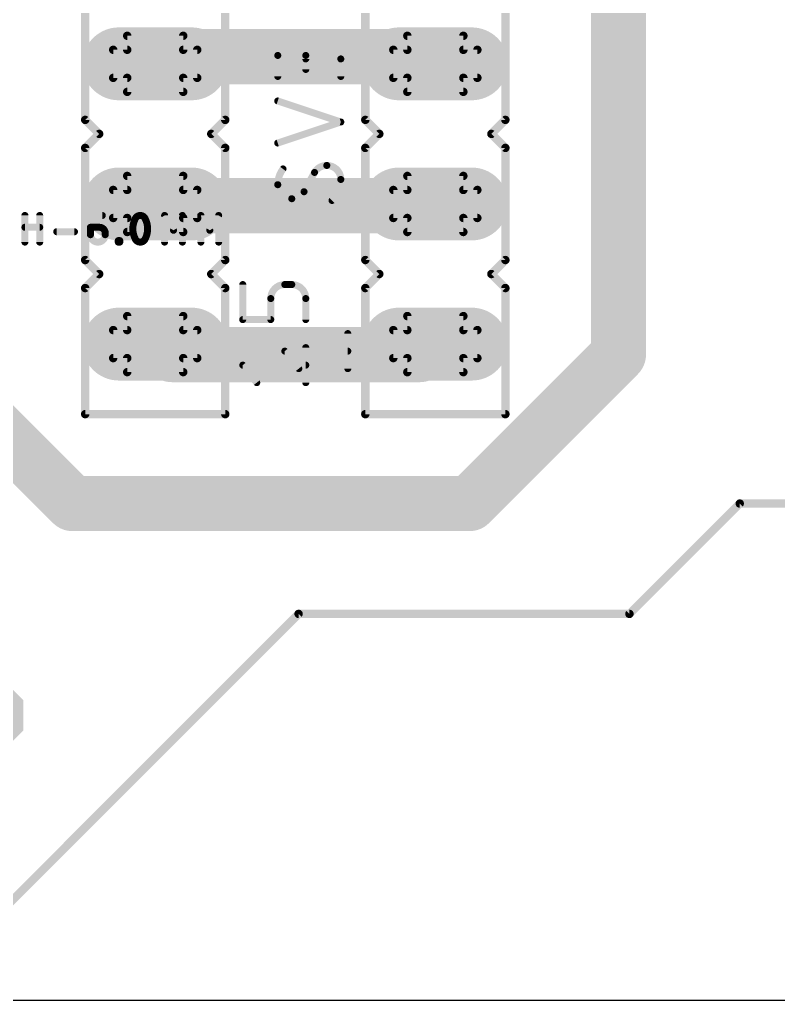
# Model space of a CAD drawing. Extents: x -1 to 132, y 0 to 67.
# Drawn here: x 26.94 to 40.7, y -0.08 to 17.77 of the extents above; entities that cross this region are included whole.
import ezdxf

# ---------------------------------------------------------------- set-up
doc = ezdxf.new("R2010")
doc.units = 0
for name, color, linetype in [('16', 132, 'CONTINUOUS'), ('17', 110, 'CONTINUOUS'), ('20', 31, 'CONTINUOUS'), ('21', 253, 'CONTINUOUS'), ('25', 253, 'CONTINUOUS'), ('27', 253, 'CONTINUOUS'), ('51', 253, 'CONTINUOUS')]:
    doc.layers.add(name, color=color, linetype=linetype)

# ---------------------------------------------------------------- blocks, each defined once
blk = doc.blocks.new('OCTAGONP')
at = {"const_width": 0.5}
blk.add_lwpolyline([(-0.25, -0.1036), (-0.25, 0.1036), (-0.1036, 0.25), (0.1036, 0.25), (0.25, 0.1036), (0.25, -0.1036), (0.1036, -0.25), (-0.1036, -0.25), (-0.25, -0.1036), (-0.25, 0.1036)], dxfattribs=at)
blk = doc.blocks.new('RECT')
blk.add_solid([(-0.5, -0.5), (0.5, -0.5), (-0.5, 0.5), (0.5, 0.5)])
blk = doc.blocks.new('LONGP100')
at = {"const_width": 1}
blk.add_lwpolyline([(-0.5, 0), (0.5, 0)], dxfattribs=at)
at = {"const_width": 0.5}
for points in [[(-0.5, 0.25, 1), (-0.5, -0.25)], [(0.5, -0.25, 1), (0.5, 0.25)]]:
    blk.add_lwpolyline(points, format="xyb", dxfattribs=at)

msp = doc.modelspace()

# ---------------------------------------------------------------- linework, layer by layer
at = {"layer": '16'}
for points, const_width in [([(37.8, 22.5), (37.8, 11.7)], 1), ([(29.7, 17.1), (29.4, 16.97)], 1), ([(34.2, 17.1), (29.7, 17.1)], 1), ([(34.2, 17.1), (34.48, 16.97)], 1), ([(27.9, 9), (22.5, 14.4)], 1), ([(29.7, 14.4), (29.4, 14.43)], 1), ([(34.2, 14.4), (29.7, 14.4)], 1), ([(34.2, 14.4), (34.48, 14.43)], 1), ([(29.7, 11.7), (29.4, 11.89)], 1), ([(34.2, 11.7), (34.48, 11.89)], 1), ([(34.2, 11.7), (29.7, 11.7)], 1), ([(37.8, 11.7), (35.1, 9)], 1), ([(35.1, 9), (27.9, 9)], 1), ([(38, 7), (40, 9)], 0.1524), ([(40, 9), (77, 9)], 0.1524), ([(25, 0), (32, 7)], 0.1524), ([(32, 7), (38, 7)], 0.1524)]:
    msp.add_lwpolyline(points, dxfattribs=dict(at, const_width=const_width))
for points, const_width in [([(29.7, 17.35, 1), (29.7, 16.85)], 0.5), ([(29.7994, 16.8706, 1), (29.6006, 17.3294)], 0.5), ([(34.3053, 17.3268, 1), (34.0947, 16.8732)], 0.5), ([(34.2, 16.85, 1), (34.2, 17.35)], 0.5), ([(29.3006, 17.1994, 1), (29.4994, 16.7406)], 0.5), ([(34.3747, 16.7432, 1), (34.5853, 17.1968)], 0.5), ([(29.4249, 14.6788, 1), (29.3751, 14.1812)], 0.5), ([(29.7, 14.65, 1), (29.7, 14.15)], 0.5), ([(29.6751, 14.1512, 1), (29.7249, 14.6488)], 0.5), ([(34.1734, 14.6486, 1), (34.2266, 14.1514)], 0.5), ([(34.2, 14.15, 1), (34.2, 14.65)], 0.5), ([(34.5066, 14.1814, 1), (34.4534, 14.6786)], 0.5), ([(29.5338, 12.1012, 1), (29.2662, 11.6788)], 0.5), ([(34.6204, 11.6831, 1), (34.3396, 12.0969)], 0.5), ([(29.7, 11.95, 1), (29.7, 11.45)], 0.5), ([(29.5662, 11.4888, 1), (29.8338, 11.9112)], 0.5), ([(34.0596, 11.9069, 1), (34.3404, 11.4931)], 0.5), ([(34.2, 11.45, 1), (34.2, 11.95)], 0.5), ([(37.9768, 11.5232, 1), (37.6232, 11.8768)], 0.5), ([(37.55, 11.7, 1), (38.05, 11.7)], 0.5), ([(27.9, 9.25, 1), (27.9, 8.75)], 0.5), ([(35.1, 8.75, 1), (35.1, 9.25)], 0.5), ([(27.7232, 8.8232, 1), (28.0768, 9.1768)], 0.5), ([(34.9232, 9.1768, 1), (35.2768, 8.8232)], 0.5), ([(40, 9.0381, 1), (40, 8.9619)], 0.0762), ([(40.0269, 8.9731, 1), (39.9731, 9.0269)], 0.0762), ([(32, 7.0381, 1), (32, 6.9619)], 0.0762), ([(32.0269, 6.9731, 1), (31.9731, 7.0269)], 0.0762), ([(37.9731, 7.0269, 1), (38.0269, 6.9731)], 0.0762), ([(38, 6.9619, 1), (38, 7.0381)], 0.0762)]:
    msp.add_lwpolyline(points, format="xyb", dxfattribs=dict(at, const_width=const_width))
at = {"layer": '20'}
msp.add_line((0, 0), (132, 0), dxfattribs=at)
at = {"layer": '21'}
for points, const_width in [([(28.13, 17.986), (28.13, 15.954)], 0.1524), ([(30.67, 15.954), (30.67, 17.986)], 0.1524), ([(33.21, 17.986), (33.21, 15.954)], 0.1524), ([(35.75, 15.954), (35.75, 17.986)], 0.1524), ([(28.13, 15.954), (28.384, 15.7)], 0.1524), ([(30.416, 15.7), (30.67, 15.954)], 0.1524), ([(33.21, 15.954), (33.464, 15.7)], 0.1524), ([(35.496, 15.7), (35.75, 15.954)], 0.1524), ([(28.384, 15.7), (28.13, 15.446)], 0.1524), ([(30.67, 15.446), (30.416, 15.7)], 0.1524), ([(33.464, 15.7), (33.21, 15.446)], 0.1524), ([(35.75, 15.446), (35.496, 15.7)], 0.1524), ([(28.13, 15.446), (28.13, 13.414)], 0.1524), ([(30.67, 13.414), (30.67, 15.446)], 0.1524), ([(33.21, 15.446), (33.21, 13.414)], 0.1524), ([(35.75, 13.414), (35.75, 15.446)], 0.1524), ([(28.13, 13.414), (28.384, 13.16)], 0.1524), ([(30.416, 13.16), (30.67, 13.414)], 0.1524), ([(33.21, 13.414), (33.464, 13.16)], 0.1524), ([(35.496, 13.16), (35.75, 13.414)], 0.1524), ([(28.384, 13.16), (28.13, 12.906)], 0.1524), ([(30.67, 12.906), (30.416, 13.16)], 0.1524), ([(33.464, 13.16), (33.21, 12.906)], 0.1524), ([(35.75, 12.906), (35.496, 13.16)], 0.1524), ([(30.9875, 12.3345), (30.9875, 12.9695)], 0.127), ([(31.8765, 12.9695), (31.7495, 12.9695)], 0.127), ([(28.13, 12.906), (28.13, 10.62)], 0.1524), ([(30.67, 10.62), (30.67, 12.906)], 0.1524), ([(33.21, 12.906), (33.21, 10.62)], 0.1524), ([(35.75, 10.62), (35.75, 12.906)], 0.1524), ([(31.4955, 12.7155), (31.4955, 12.3345)], 0.127), ([(32.1305, 12.3345), (32.1305, 12.7155)], 0.127), ([(31.4955, 12.3345), (30.9875, 12.3345)], 0.127), ([(32.8925, 11.4455), (32.8925, 12.0805)], 0.127), ([(32.0035, 11.4455), (31.7495, 11.763)], 0.127), ([(31.7495, 11.763), (32.8925, 11.763)], 0.127), ([(32.1305, 11.1915), (32.1305, 11.8265)], 0.127), ([(31.2415, 11.1915), (30.9875, 11.509)], 0.127), ([(30.9875, 11.509), (32.1305, 11.509)], 0.127), ([(28.13, 10.62), (30.67, 10.62)], 0.1524), ([(33.21, 10.62), (35.75, 10.62)], 0.1524)]:
    msp.add_lwpolyline(points, dxfattribs=dict(at, const_width=const_width))
for points, const_width in [([(28.0919, 15.954, 1), (28.1681, 15.954)], 0.0762), ([(28.1569, 15.9809, 1), (28.1031, 15.9271)], 0.0762), ([(30.6319, 15.954, 1), (30.7081, 15.954)], 0.0762), ([(30.6969, 15.9271, 1), (30.6431, 15.9809)], 0.0762), ([(33.1719, 15.954, 1), (33.2481, 15.954)], 0.0762), ([(33.2369, 15.9809, 1), (33.1831, 15.9271)], 0.0762), ([(35.7119, 15.954, 1), (35.7881, 15.954)], 0.0762), ([(35.7769, 15.9271, 1), (35.7231, 15.9809)], 0.0762), ([(28.4109, 15.6731, 1), (28.3571, 15.7269)], 0.0762), ([(28.3571, 15.6731, 1), (28.4109, 15.7269)], 0.0762), ([(30.4429, 15.7269, 1), (30.3891, 15.6731)], 0.0762), ([(30.3891, 15.7269, 1), (30.4429, 15.6731)], 0.0762), ([(33.4909, 15.6731, 1), (33.4371, 15.7269)], 0.0762), ([(33.4371, 15.6731, 1), (33.4909, 15.7269)], 0.0762), ([(35.5229, 15.7269, 1), (35.4691, 15.6731)], 0.0762), ([(35.4691, 15.7269, 1), (35.5229, 15.6731)], 0.0762), ([(28.1681, 15.446, 1), (28.0919, 15.446)], 0.0762), ([(28.1031, 15.4729, 1), (28.1569, 15.4191)], 0.0762), ([(30.7081, 15.446, 1), (30.6319, 15.446)], 0.0762), ([(30.6431, 15.4191, 1), (30.6969, 15.4729)], 0.0762), ([(33.2481, 15.446, 1), (33.1719, 15.446)], 0.0762), ([(33.1831, 15.4729, 1), (33.2369, 15.4191)], 0.0762), ([(35.7881, 15.446, 1), (35.7119, 15.446)], 0.0762), ([(35.7231, 15.4191, 1), (35.7769, 15.4729)], 0.0762), ([(28.0919, 13.414, 1), (28.1681, 13.414)], 0.0762), ([(28.1569, 13.4409, 1), (28.1031, 13.3871)], 0.0762), ([(30.6319, 13.414, 1), (30.7081, 13.414)], 0.0762), ([(30.6969, 13.3871, 1), (30.6431, 13.4409)], 0.0762), ([(33.1719, 13.414, 1), (33.2481, 13.414)], 0.0762), ([(33.2369, 13.4409, 1), (33.1831, 13.3871)], 0.0762), ([(35.7119, 13.414, 1), (35.7881, 13.414)], 0.0762), ([(35.7769, 13.3871, 1), (35.7231, 13.4409)], 0.0762), ([(28.4109, 13.1331, 1), (28.3571, 13.1869)], 0.0762), ([(28.3571, 13.1331, 1), (28.4109, 13.1869)], 0.0762), ([(30.4429, 13.1869, 1), (30.3891, 13.1331)], 0.0762), ([(30.3891, 13.1869, 1), (30.4429, 13.1331)], 0.0762), ([(33.4909, 13.1331, 1), (33.4371, 13.1869)], 0.0762), ([(33.4371, 13.1331, 1), (33.4909, 13.1869)], 0.0762), ([(35.5229, 13.1869, 1), (35.4691, 13.1331)], 0.0762), ([(35.4691, 13.1869, 1), (35.5229, 13.1331)], 0.0762), ([(31.0192, 12.9695, 1), (30.9558, 12.9695)], 0.0635), ([(31.7495, 12.9695, 0.4142), (31.4955, 12.7155)], 0.127), ([(31.7495, 13.0013, 1), (31.7495, 12.9377)], 0.0635), ([(31.7495, 12.9377, 1), (31.7495, 13.0013)], 0.0635), ([(31.8765, 13.0013, 1), (31.8765, 12.9377)], 0.0635), ([(32.1305, 12.7155, 0.4142), (31.8765, 12.9695)], 0.127), ([(31.8765, 12.9377, 1), (31.8765, 13.0013)], 0.0635), ([(28.1681, 12.906, 1), (28.0919, 12.906)], 0.0762), ([(28.1031, 12.9329, 1), (28.1569, 12.8791)], 0.0762), ([(30.7081, 12.906, 1), (30.6319, 12.906)], 0.0762), ([(30.6431, 12.8791, 1), (30.6969, 12.9329)], 0.0762), ([(33.2481, 12.906, 1), (33.1719, 12.906)], 0.0762), ([(33.1831, 12.9329, 1), (33.2369, 12.8791)], 0.0762), ([(35.7881, 12.906, 1), (35.7119, 12.906)], 0.0762), ([(35.7231, 12.8791, 1), (35.7769, 12.9329)], 0.0762), ([(31.5272, 12.7155, 1), (31.4638, 12.7155)], 0.0635), ([(31.4638, 12.7155, 1), (31.5272, 12.7155)], 0.0635), ([(32.1623, 12.7155, 1), (32.0988, 12.7155)], 0.0635), ([(32.0988, 12.7155, 1), (32.1623, 12.7155)], 0.0635), ([(30.9875, 12.3663, 1), (30.9875, 12.3027)], 0.0635), ([(30.9558, 12.3345, 1), (31.0192, 12.3345)], 0.0635), ([(31.4638, 12.3345, 1), (31.5272, 12.3345)], 0.0635), ([(31.4955, 12.3027, 1), (31.4955, 12.3663)], 0.0635), ([(32.0988, 12.3345, 1), (32.1623, 12.3345)], 0.0635), ([(32.9243, 12.0805, 1), (32.8607, 12.0805)], 0.0635), ([(31.7495, 11.7948, 1), (31.7495, 11.7312)], 0.0635), ([(31.7743, 11.7828, 1), (31.7247, 11.7432)], 0.0635), ([(32.1623, 11.8265, 1), (32.0988, 11.8265)], 0.0635), ([(32.8925, 11.7312, 1), (32.8925, 11.7948)], 0.0635), ([(30.9875, 11.5408, 1), (30.9875, 11.4772)], 0.0635), ([(31.0123, 11.5288, 1), (30.9627, 11.4892)], 0.0635), ([(31.9787, 11.4257, 1), (32.0283, 11.4653)], 0.0635), ([(32.1305, 11.4772, 1), (32.1305, 11.5408)], 0.0635), ([(32.8607, 11.4455, 1), (32.9243, 11.4455)], 0.0635), ([(31.2167, 11.1717, 1), (31.2663, 11.2113)], 0.0635), ([(32.0988, 11.1915, 1), (32.1623, 11.1915)], 0.0635), ([(28.13, 10.6581, 1), (28.13, 10.5819)], 0.0762), ([(28.0919, 10.62, 1), (28.1681, 10.62)], 0.0762), ([(30.6319, 10.62, 1), (30.7081, 10.62)], 0.0762), ([(30.67, 10.5819, 1), (30.67, 10.6581)], 0.0762), ([(33.21, 10.6581, 1), (33.21, 10.5819)], 0.0762), ([(33.1719, 10.62, 1), (33.2481, 10.62)], 0.0762), ([(35.7119, 10.62, 1), (35.7881, 10.62)], 0.0762), ([(35.75, 10.5819, 1), (35.75, 10.6581)], 0.0762)]:
    msp.add_lwpolyline(points, format="xyb", dxfattribs=dict(at, const_width=const_width))
at = {"layer": '25'}
for points, const_width in [([(32.1305, 17.1224, 1), (31.6225, 17.1224)], 0.127), ([(32.7655, 17.0589, 1), (32.1305, 17.0589)], 0.127), ([(31.6543, 17.1224, 1), (31.5908, 17.1224)], 0.0635), ([(31.5908, 17.1224, 1), (31.6543, 17.1224)], 0.0635), ([(32.1623, 17.1224, 1), (32.0988, 17.1224)], 0.0635), ([(32.0988, 17.1224, 1), (32.1623, 17.1224)], 0.0635), ([(32.0988, 17.0589, 1), (32.1623, 17.0589)], 0.0635), ([(32.7973, 17.0589, 1), (32.7338, 17.0589)], 0.0635), ([(32.7338, 17.0589, 1), (32.7973, 17.0589)], 0.0635), ([(32.0988, 16.8684, 1), (32.1623, 16.8684)], 0.0635), ([(31.5908, 16.7414, 1), (31.6543, 16.7414)], 0.0635), ([(32.7338, 16.7414, 1), (32.7973, 16.7414)], 0.0635), ([(31.6325, 16.327, 1), (31.6125, 16.2668)], 0.0635), ([(32.7755, 15.8858, 1), (32.7555, 15.946)], 0.0635), ([(32.7555, 15.8858, 1), (32.7755, 15.946)], 0.0635), ([(31.6125, 15.565, 1), (31.6325, 15.5048)], 0.0635), ([(32.5115, 15.1285, 0.2656), (32.2893, 15.0015)], 0.127), ([(32.5115, 15.1603, 1), (32.5115, 15.0968)], 0.0635), ([(32.7655, 14.8745, 0.4142), (32.5115, 15.1285)], 0.127), ([(32.5115, 15.0968, 1), (32.5115, 15.1603)], 0.0635), ([(31.7178, 15.065, 0.1623), (31.6225, 14.7793)], 0.127), ([(31.7431, 15.0459, 1), (31.6924, 15.0841)], 0.0635), ([(32.2619, 15.0176, 1), (32.3166, 14.9854)], 0.0635), ([(32.3171, 14.9863, 1), (32.2614, 15.0167)], 0.0635), ([(31.6225, 14.7793, 0.4142), (31.8765, 14.5253)], 0.127), ([(31.6543, 14.7793, 1), (31.5908, 14.7793)], 0.0635), ([(32.6067, 14.4935, 0.2), (32.7655, 14.8745)], 0.127), ([(32.7973, 14.8745, 1), (32.7338, 14.8745)], 0.0635), ([(32.7338, 14.8745, 1), (32.7973, 14.8745)], 0.0635), ([(31.5908, 14.7792, 1), (31.6543, 14.7793)], 0.0635), ([(31.8765, 14.5253, 0.2656), (32.0988, 14.6523)], 0.127), ([(32.0709, 14.6675, 1), (32.1266, 14.637)], 0.0635), ([(32.1261, 14.6361, 1), (32.0714, 14.6684)], 0.0635), ([(31.8765, 14.557, 1), (31.8765, 14.4935)], 0.0635), ([(31.8765, 14.4935, 1), (31.8765, 14.557)], 0.0635), ([(32.5844, 14.516, 1), (32.6291, 14.471)], 0.0635)]:
    msp.add_lwpolyline(points, format="xyb", dxfattribs=dict(at, const_width=const_width))
at = {"layer": '25', "const_width": 0.127}
for points in [[(31.6225, 16.7414), (31.6225, 17.1224)], [(32.1305, 17.1224), (32.1305, 16.8684)], [(32.7655, 16.7414), (32.7655, 17.0589)], [(32.7655, 15.9159), (31.6225, 16.2969)], [(31.6225, 15.5349), (32.7655, 15.9159)], [(32.2893, 15.0015), (32.0988, 14.6523)]]:
    msp.add_lwpolyline(points, dxfattribs=at)
at = {"layer": '27', "const_width": 0.127}
for points in [[(27.0371, 13.7389), (27.0371, 14.2215)], [(27.3052, 14.2215), (27.3052, 13.7389)], [(29.5706, 13.7389), (29.5706, 14.2215)], [(29.5706, 14.2215), (29.7315, 13.9534)], [(29.7315, 13.9534), (29.8923, 14.2215)], [(29.8923, 14.2215), (29.8923, 13.7389)], [(30.229, 13.7389), (30.229, 14.2215)], [(30.229, 14.2215), (30.3898, 13.9534)], [(30.3898, 13.9534), (30.5507, 14.2215)], [(30.5507, 14.2215), (30.5507, 13.7389)], [(29.0207, 13.8461), (29.2352, 14.1143)], [(27.0371, 14.007), (27.3052, 14.007)], [(27.6138, 13.9266), (27.9355, 13.9266)], [(28.2258, 14.007), (28.3867, 14.007)], [(28.2258, 13.873), (28.2258, 14.007)], [(28.4939, 13.8998), (28.4939, 13.873)], [(28.7305, 13.7389), (28.7305, 13.7657)], [(28.7305, 13.7657), (28.7573, 13.7657)], [(28.7573, 13.7389), (28.7305, 13.7389)], [(28.7573, 13.7657), (28.7573, 13.7389)]]:
    msp.add_lwpolyline(points, dxfattribs=at)
at = {"layer": '27'}
for points, const_width in [([(27.0689, 14.2215, 1), (27.0054, 14.2215)], 0.0635), ([(27.337, 14.2215, 1), (27.2735, 14.2215)], 0.0635), ([(28.4403, 14.2215, 0.4142), (28.2258, 14.007)], 0.127), ([(28.4403, 14.1898, 1), (28.4403, 14.2532)], 0.0635), ([(29.128, 14.2215, 0.3205), (29.0341, 14.1545)], 0.127), ([(29.2218, 14.1545, 0.3205), (29.128, 14.2215)], 0.127), ([(29.128, 14.2532, 1), (29.128, 14.1898)], 0.0635), ([(29.128, 14.1898, 1), (29.128, 14.2532)], 0.0635), ([(29.6023, 14.2215, 1), (29.5388, 14.2215)], 0.0635), ([(29.5978, 14.2378, 1), (29.5434, 14.2052)], 0.0635), ([(29.9241, 14.2215, 1), (29.8606, 14.2215)], 0.0635), ([(29.9196, 14.2052, 1), (29.8651, 14.2378)], 0.0635), ([(30.2607, 14.2215, 1), (30.1972, 14.2215)], 0.0635), ([(30.2562, 14.2378, 1), (30.2017, 14.2052)], 0.0635), ([(30.5824, 14.2215, 1), (30.5189, 14.2215)], 0.0635), ([(30.5779, 14.2052, 1), (30.5235, 14.2378)], 0.0635), ([(29.0341, 14.1545, 0.1139), (28.9939, 13.9802)], 0.127), ([(29.0041, 14.1648, 1), (29.0642, 14.1442)], 0.0635), ([(29.0627, 14.1406, 1), (29.0056, 14.1684)], 0.0635), ([(29.262, 13.9802, 0.1139), (29.2218, 14.1545)], 0.127), ([(29.2503, 14.1684, 1), (29.1933, 14.1406)], 0.0635), ([(29.1918, 14.1442, 1), (29.2518, 14.1648)], 0.0635), ([(29.26, 14.0944, 1), (29.2104, 14.1341)], 0.0635), ([(27.0371, 14.0388, 1), (27.0371, 13.9753)], 0.0635), ([(27.3052, 13.9753, 1), (27.3052, 14.0388)], 0.0635), ([(27.6138, 13.9583, 1), (27.6138, 13.8948)], 0.0635), ([(27.9355, 13.8948, 1), (27.9355, 13.9583)], 0.0635), ([(28.2258, 14.0388, 1), (28.2258, 13.9753)], 0.0635), ([(28.2576, 14.007, 1), (28.1941, 14.007)], 0.0635), ([(28.1941, 14.007, 1), (28.2576, 14.007)], 0.0635), ([(28.2258, 13.873, 1), (28.4939, 13.873)], 0.127), ([(28.2576, 13.873, 1), (28.1941, 13.873)], 0.0635), ([(28.4939, 13.8998, 0.4142), (28.3867, 14.007)], 0.127), ([(28.3867, 14.0388, 1), (28.3867, 13.9753)], 0.0635), ([(28.3867, 13.9753, 1), (28.3867, 14.0388)], 0.0635), ([(28.5257, 13.8998, 1), (28.4622, 13.8998)], 0.0635), ([(28.5257, 13.873, 1), (28.4622, 13.873)], 0.0635), ([(28.4622, 13.8998, 1), (28.5257, 13.8998)], 0.0635), ([(28.9939, 13.9802, 0.1139), (29.0341, 13.8059)], 0.127), ([(29.0257, 13.9802, 1), (28.9622, 13.9802)], 0.0635), ([(28.9622, 13.9802, 1), (29.0257, 13.9802)], 0.0635), ([(29.2218, 13.8059, 0.1139), (29.262, 13.9802)], 0.127), ([(29.2938, 13.9802, 1), (29.2303, 13.9802)], 0.0635), ([(29.2303, 13.9802, 1), (29.2938, 13.9802)], 0.0635), ([(29.7042, 13.9697, 1), (29.7587, 13.9371)], 0.0635), ([(29.7042, 13.9371, 1), (29.7587, 13.9697)], 0.0635), ([(30.3626, 13.9697, 1), (30.4171, 13.9371)], 0.0635), ([(30.3626, 13.9371, 1), (30.4171, 13.9697)], 0.0635), ([(27.0054, 13.7389, 1), (27.0689, 13.7389)], 0.0635), ([(27.2735, 13.7389, 1), (27.337, 13.7389)], 0.0635), ([(28.1941, 13.873, 1), (28.2576, 13.873)], 0.0635), ([(28.4622, 13.873, 1), (28.5257, 13.873)], 0.0635), ([(28.7305, 13.7975, 1), (28.7305, 13.734)], 0.0635), ([(28.7623, 13.7657, 1), (28.6988, 13.7657)], 0.0635), ([(28.7305, 13.7707, 1), (28.7305, 13.7072)], 0.0635), ([(28.6988, 13.7389, 1), (28.7623, 13.7389)], 0.0635), ([(28.7891, 13.7657, 1), (28.7256, 13.7657)], 0.0635), ([(28.7256, 13.7389, 1), (28.7891, 13.7389)], 0.0635), ([(28.7573, 13.734, 1), (28.7573, 13.7975)], 0.0635), ([(28.7573, 13.7072, 1), (28.7573, 13.7707)], 0.0635), ([(28.9959, 13.866, 1), (29.0455, 13.8263)], 0.0635), ([(29.0341, 13.8059, 0.3205), (29.128, 13.7389)], 0.127), ([(29.0642, 13.8162, 1), (29.0041, 13.7956)], 0.0635), ([(29.0056, 13.792, 1), (29.0627, 13.8198)], 0.0635), ([(29.128, 13.7389, 0.3205), (29.2218, 13.8059)], 0.127), ([(29.128, 13.7706, 1), (29.128, 13.7072)], 0.0635), ([(29.128, 13.7072, 1), (29.128, 13.7706)], 0.0635), ([(29.1933, 13.8198, 1), (29.2503, 13.792)], 0.0635), ([(29.2518, 13.7956, 1), (29.1918, 13.8162)], 0.0635), ([(29.5388, 13.7389, 1), (29.6023, 13.7389)], 0.0635), ([(29.8606, 13.7389, 1), (29.9241, 13.7389)], 0.0635), ([(30.1972, 13.7389, 1), (30.2607, 13.7389)], 0.0635), ([(30.5189, 13.7389, 1), (30.5824, 13.7389)], 0.0635)]:
    msp.add_lwpolyline(points, format="xyb", dxfattribs=dict(at, const_width=const_width))
at = {"layer": '51', "const_width": 0.1524}
for points in [[(29.908, 17.478), (28.892, 17.478)], [(28.892, 17.478), (28.892, 17.224)], [(29.908, 17.224), (29.908, 17.478)], [(34.988, 17.478), (33.972, 17.478)], [(33.972, 17.478), (33.972, 17.224)], [(34.988, 17.224), (34.988, 17.478)], [(28.892, 17.224), (28.638, 17.224)], [(28.638, 17.224), (28.638, 16.716)], [(30.162, 17.224), (29.908, 17.224)], [(30.162, 16.716), (30.162, 17.224)], [(33.972, 17.224), (33.718, 17.224)], [(33.718, 17.224), (33.718, 16.716)], [(35.242, 17.224), (34.988, 17.224)], [(35.242, 16.716), (35.242, 17.224)], [(28.638, 16.716), (28.892, 16.716)], [(28.892, 16.716), (28.892, 16.462)], [(29.908, 16.462), (29.908, 16.716)], [(29.908, 16.716), (30.162, 16.716)], [(33.718, 16.716), (33.972, 16.716)], [(33.972, 16.716), (33.972, 16.462)], [(34.988, 16.462), (34.988, 16.716)], [(34.988, 16.716), (35.242, 16.716)], [(28.892, 16.462), (29.908, 16.462)], [(33.972, 16.462), (34.988, 16.462)], [(29.908, 14.938), (28.892, 14.938)], [(28.892, 14.938), (28.892, 14.684)], [(29.908, 14.684), (29.908, 14.938)], [(34.988, 14.938), (33.972, 14.938)], [(33.972, 14.938), (33.972, 14.684)], [(34.988, 14.684), (34.988, 14.938)], [(28.892, 14.684), (28.638, 14.684)], [(28.638, 14.684), (28.638, 14.176)], [(30.162, 14.684), (29.908, 14.684)], [(30.162, 14.176), (30.162, 14.684)], [(33.972, 14.684), (33.718, 14.684)], [(33.718, 14.684), (33.718, 14.176)], [(35.242, 14.684), (34.988, 14.684)], [(35.242, 14.176), (35.242, 14.684)], [(28.638, 14.176), (28.892, 14.176)], [(28.892, 14.176), (28.892, 13.922)], [(29.908, 13.922), (29.908, 14.176)], [(29.908, 14.176), (30.162, 14.176)], [(33.718, 14.176), (33.972, 14.176)], [(33.972, 14.176), (33.972, 13.922)], [(34.988, 13.922), (34.988, 14.176)], [(34.988, 14.176), (35.242, 14.176)], [(28.892, 13.922), (29.908, 13.922)], [(33.972, 13.922), (34.988, 13.922)], [(29.908, 12.398), (28.892, 12.398)], [(28.892, 12.398), (28.892, 12.144)], [(29.908, 12.144), (29.908, 12.398)], [(34.988, 12.398), (33.972, 12.398)], [(33.972, 12.398), (33.972, 12.144)], [(34.988, 12.144), (34.988, 12.398)], [(28.892, 12.144), (28.638, 12.144)], [(28.638, 12.144), (28.638, 11.636)], [(30.162, 12.144), (29.908, 12.144)], [(30.162, 11.636), (30.162, 12.144)], [(33.972, 12.144), (33.718, 12.144)], [(33.718, 12.144), (33.718, 11.636)], [(35.242, 12.144), (34.988, 12.144)], [(35.242, 11.636), (35.242, 12.144)], [(28.638, 11.636), (28.892, 11.636)], [(28.892, 11.636), (28.892, 11.382)], [(29.908, 11.382), (29.908, 11.636)], [(29.908, 11.636), (30.162, 11.636)], [(33.718, 11.636), (33.972, 11.636)], [(33.972, 11.636), (33.972, 11.382)], [(34.988, 11.382), (34.988, 11.636)], [(34.988, 11.636), (35.242, 11.636)], [(28.892, 11.382), (29.908, 11.382)], [(33.972, 11.382), (34.988, 11.382)]]:
    msp.add_lwpolyline(points, dxfattribs=at)
at = {"layer": '51', "const_width": 0.0762}
for points in [[(28.892, 17.5161, 1), (28.892, 17.4399)], [(28.9301, 17.478, 1), (28.8539, 17.478)], [(29.9461, 17.478, 1), (29.8699, 17.478)], [(29.908, 17.4399, 1), (29.908, 17.5161)], [(33.972, 17.5161, 1), (33.972, 17.4399)], [(34.0101, 17.478, 1), (33.9339, 17.478)], [(35.0261, 17.478, 1), (34.9499, 17.478)], [(34.988, 17.4399, 1), (34.988, 17.5161)], [(28.638, 17.2621, 1), (28.638, 17.1859)], [(28.6761, 17.224, 1), (28.5999, 17.224)], [(28.8539, 17.224, 1), (28.9301, 17.224)], [(28.892, 17.1859, 1), (28.892, 17.2621)], [(29.908, 17.2621, 1), (29.908, 17.1859)], [(29.8699, 17.224, 1), (29.9461, 17.224)], [(30.2001, 17.224, 1), (30.1239, 17.224)], [(30.162, 17.1859, 1), (30.162, 17.2621)], [(33.718, 17.2621, 1), (33.718, 17.1859)], [(33.7561, 17.224, 1), (33.6799, 17.224)], [(33.9339, 17.224, 1), (34.0101, 17.224)], [(33.972, 17.1859, 1), (33.972, 17.2621)], [(34.988, 17.2621, 1), (34.988, 17.1859)], [(34.9499, 17.224, 1), (35.0261, 17.224)], [(35.2801, 17.224, 1), (35.2039, 17.224)], [(35.242, 17.1859, 1), (35.242, 17.2621)], [(28.638, 16.7541, 1), (28.638, 16.6779)], [(28.9301, 16.716, 1), (28.8539, 16.716)], [(28.892, 16.6779, 1), (28.892, 16.7541)], [(29.9461, 16.716, 1), (29.8699, 16.716)], [(29.908, 16.7541, 1), (29.908, 16.6779)], [(30.162, 16.6779, 1), (30.162, 16.7541)], [(33.718, 16.7541, 1), (33.718, 16.6779)], [(34.0101, 16.716, 1), (33.9339, 16.716)], [(33.972, 16.6779, 1), (33.972, 16.7541)], [(35.0261, 16.716, 1), (34.9499, 16.716)], [(34.988, 16.7541, 1), (34.988, 16.6779)], [(35.242, 16.6779, 1), (35.242, 16.7541)], [(28.5999, 16.716, 1), (28.6761, 16.716)], [(30.1239, 16.716, 1), (30.2001, 16.716)], [(33.6799, 16.716, 1), (33.7561, 16.716)], [(35.2039, 16.716, 1), (35.2801, 16.716)], [(28.892, 16.5001, 1), (28.892, 16.4239)], [(28.8539, 16.462, 1), (28.9301, 16.462)], [(29.8699, 16.462, 1), (29.9461, 16.462)], [(29.908, 16.4239, 1), (29.908, 16.5001)], [(33.972, 16.5001, 1), (33.972, 16.4239)], [(33.9339, 16.462, 1), (34.0101, 16.462)], [(34.9499, 16.462, 1), (35.0261, 16.462)], [(34.988, 16.4239, 1), (34.988, 16.5001)], [(28.892, 14.9761, 1), (28.892, 14.8999)], [(28.9301, 14.938, 1), (28.8539, 14.938)], [(29.9461, 14.938, 1), (29.8699, 14.938)], [(29.908, 14.8999, 1), (29.908, 14.9761)], [(33.972, 14.9761, 1), (33.972, 14.8999)], [(34.0101, 14.938, 1), (33.9339, 14.938)], [(35.0261, 14.938, 1), (34.9499, 14.938)], [(34.988, 14.8999, 1), (34.988, 14.9761)], [(28.638, 14.7221, 1), (28.638, 14.6459)], [(28.6761, 14.684, 1), (28.5999, 14.684)], [(28.8539, 14.684, 1), (28.9301, 14.684)], [(28.892, 14.6459, 1), (28.892, 14.7221)], [(29.908, 14.7221, 1), (29.908, 14.6459)], [(29.8699, 14.684, 1), (29.9461, 14.684)], [(30.2001, 14.684, 1), (30.1239, 14.684)], [(30.162, 14.6459, 1), (30.162, 14.7221)], [(33.718, 14.7221, 1), (33.718, 14.6459)], [(33.7561, 14.684, 1), (33.6799, 14.684)], [(33.9339, 14.684, 1), (34.0101, 14.684)], [(33.972, 14.6459, 1), (33.972, 14.7221)], [(34.988, 14.7221, 1), (34.988, 14.6459)], [(34.9499, 14.684, 1), (35.0261, 14.684)], [(35.2801, 14.684, 1), (35.2039, 14.684)], [(35.242, 14.6459, 1), (35.242, 14.7221)], [(28.638, 14.2141, 1), (28.638, 14.1379)], [(28.5999, 14.176, 1), (28.6761, 14.176)], [(28.9301, 14.176, 1), (28.8539, 14.176)], [(28.892, 14.1379, 1), (28.892, 14.2141)], [(29.9461, 14.176, 1), (29.8699, 14.176)], [(29.908, 14.2141, 1), (29.908, 14.1379)], [(30.1239, 14.176, 1), (30.2001, 14.176)], [(30.162, 14.1379, 1), (30.162, 14.2141)], [(33.718, 14.2141, 1), (33.718, 14.1379)], [(33.6799, 14.176, 1), (33.7561, 14.176)], [(34.0101, 14.176, 1), (33.9339, 14.176)], [(33.972, 14.1379, 1), (33.972, 14.2141)], [(35.0261, 14.176, 1), (34.9499, 14.176)], [(34.988, 14.2141, 1), (34.988, 14.1379)], [(35.2039, 14.176, 1), (35.2801, 14.176)], [(35.242, 14.1379, 1), (35.242, 14.2141)], [(28.892, 13.9601, 1), (28.892, 13.8839)], [(28.8539, 13.922, 1), (28.9301, 13.922)], [(29.8699, 13.922, 1), (29.9461, 13.922)], [(29.908, 13.8839, 1), (29.908, 13.9601)], [(33.972, 13.9601, 1), (33.972, 13.8839)], [(33.9339, 13.922, 1), (34.0101, 13.922)], [(34.9499, 13.922, 1), (35.0261, 13.922)], [(34.988, 13.8839, 1), (34.988, 13.9601)], [(28.892, 12.4361, 1), (28.892, 12.3599)], [(28.9301, 12.398, 1), (28.8539, 12.398)], [(29.9461, 12.398, 1), (29.8699, 12.398)], [(29.908, 12.3599, 1), (29.908, 12.4361)], [(33.972, 12.4361, 1), (33.972, 12.3599)], [(34.0101, 12.398, 1), (33.9339, 12.398)], [(35.0261, 12.398, 1), (34.9499, 12.398)], [(34.988, 12.3599, 1), (34.988, 12.4361)], [(28.638, 12.1821, 1), (28.638, 12.1059)], [(28.6761, 12.144, 1), (28.5999, 12.144)], [(28.8539, 12.144, 1), (28.9301, 12.144)], [(28.892, 12.1059, 1), (28.892, 12.1821)], [(29.908, 12.1821, 1), (29.908, 12.1059)], [(29.8699, 12.144, 1), (29.9461, 12.144)], [(30.2001, 12.144, 1), (30.1239, 12.144)], [(30.162, 12.1059, 1), (30.162, 12.1821)], [(33.718, 12.1821, 1), (33.718, 12.1059)], [(33.7561, 12.144, 1), (33.6799, 12.144)], [(33.9339, 12.144, 1), (34.0101, 12.144)], [(33.972, 12.1059, 1), (33.972, 12.1821)], [(34.988, 12.1821, 1), (34.988, 12.1059)], [(34.9499, 12.144, 1), (35.0261, 12.144)], [(35.2801, 12.144, 1), (35.2039, 12.144)], [(35.242, 12.1059, 1), (35.242, 12.1821)], [(28.638, 11.6741, 1), (28.638, 11.5979)], [(28.5999, 11.636, 1), (28.6761, 11.636)], [(28.9301, 11.636, 1), (28.8539, 11.636)], [(28.892, 11.5979, 1), (28.892, 11.6741)], [(29.9461, 11.636, 1), (29.8699, 11.636)], [(29.908, 11.6741, 1), (29.908, 11.5979)], [(30.1239, 11.636, 1), (30.2001, 11.636)], [(30.162, 11.5979, 1), (30.162, 11.6741)], [(33.718, 11.6741, 1), (33.718, 11.5979)], [(33.6799, 11.636, 1), (33.7561, 11.636)], [(34.0101, 11.636, 1), (33.9339, 11.636)], [(33.972, 11.5979, 1), (33.972, 11.6741)], [(35.0261, 11.636, 1), (34.9499, 11.636)], [(34.988, 11.6741, 1), (34.988, 11.5979)], [(35.2039, 11.636, 1), (35.2801, 11.636)], [(35.242, 11.5979, 1), (35.242, 11.6741)], [(28.892, 11.4201, 1), (28.892, 11.3439)], [(29.908, 11.3439, 1), (29.908, 11.4201)], [(33.972, 11.4201, 1), (33.972, 11.3439)], [(34.988, 11.3439, 1), (34.988, 11.4201)], [(28.8539, 11.382, 1), (28.9301, 11.382)], [(29.8699, 11.382, 1), (29.9461, 11.382)], [(33.9339, 11.382, 1), (34.0101, 11.382)], [(34.9499, 11.382, 1), (35.0261, 11.382)]]:
    msp.add_lwpolyline(points, format="xyb", dxfattribs=at)

# ---------------------------------------------------------------- block references
at = {"layer": '17', "xscale": 1.3208, "yscale": 1.3208}
for p in [(29.4, 16.97), (29.4, 16.97), (29.4, 14.43), (29.4, 14.43), (29.4, 11.89), (29.4, 11.89)]:
    msp.add_blockref('LONGP100', p, dxfattribs=at)
at = {"layer": '17', "xscale": 1.3208, "yscale": 1.3208, "rotation": 180}
for name, p in [('LONGP100', (34.48, 16.97)), ('LONGP100', (34.48, 16.97)), ('LONGP100', (34.48, 14.43)), ('LONGP100', (34.48, 14.43)), ('LONGP100', (34.48, 11.89)), ('LONGP100', (34.48, 11.89)), ('OCTAGONP', (26.35, 5.16)), ('OCTAGONP', (26.35, 5.16))]:
    msp.add_blockref(name, p, dxfattribs=at)
at = {"layer": '51', "xscale": 0.254, "yscale": 0.508}
for p, rotation in [((28.892, 16.97), 270), ((29.908, 16.97), 270), ((33.972, 16.97), 90), ((34.988, 16.97), 90), ((28.892, 14.43), 270), ((29.908, 14.43), 270), ((33.972, 14.43), 90), ((34.988, 14.43), 90), ((28.892, 11.89), 270), ((29.908, 11.89), 270), ((33.972, 11.89), 90), ((34.988, 11.89), 90)]:
    msp.add_blockref('RECT', p, dxfattribs=dict(at, rotation=rotation))

doc.saveas('drawing.dxf')
